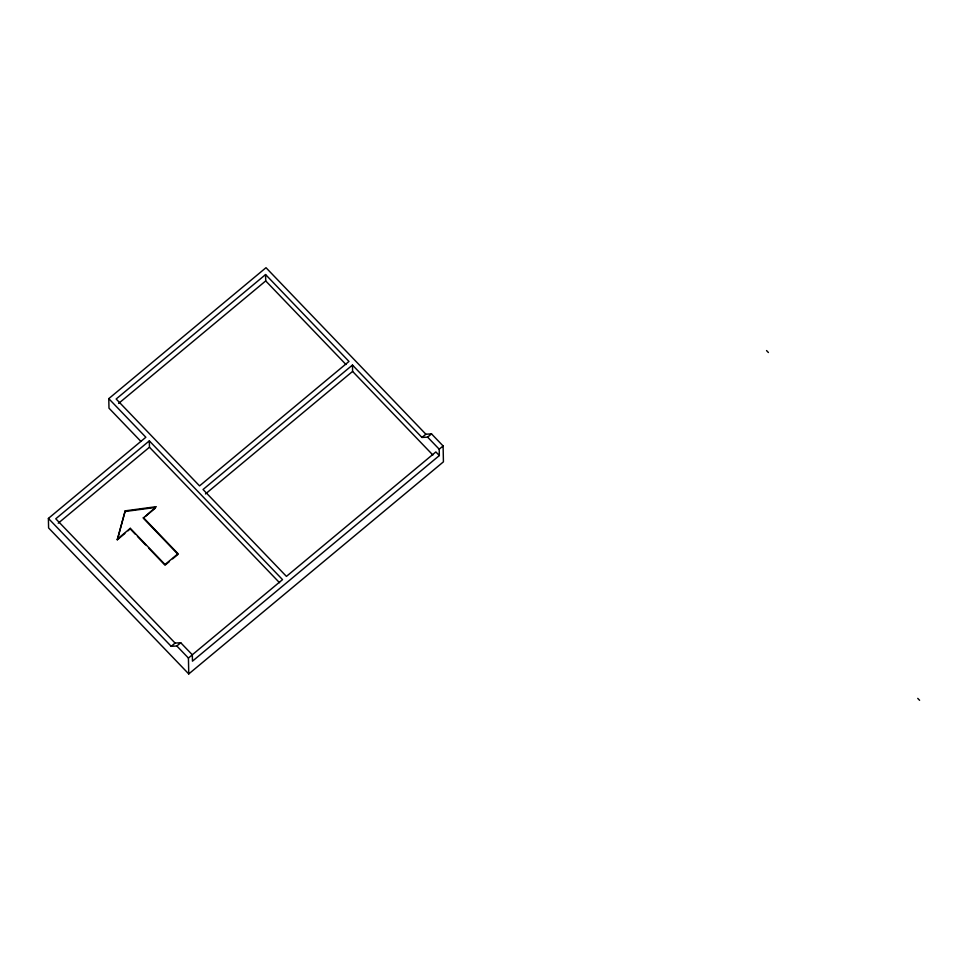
<?xml version="1.0" encoding="UTF-8"?>
<svg xmlns="http://www.w3.org/2000/svg" width="968" height="968" viewBox="0 0 968 968"><rect width="100%" height="100%" fill="white"/><g stroke="black" fill="none" stroke-linecap="round" stroke-linejoin="round"><path stroke-width="1.45" d="M124.884 533.477L117.309 539.793L125.199 510.85L156.272 506.688L143.288 518.146L178.039 554.337L172.631 558.851M117.309 539.793L125.199 510.85M108.779 398.647L266.006 267.7L425.859 434.209L431.522 433.894L443.102 445.958L443.429 461.833L188.76 673.946L48.594 527.947L48.4 518.412L145.853 437.258L108.779 398.647L108.985 408.169L140.905 441.42M265.583 274.561L116.16 399.01L199.553 485.888L348.988 361.439L265.583 274.561L265.716 280.914L345.987 364.525M118.604 403.438L265.716 280.914M192.451 654.658L282.535 579.626L149.326 440.876L55.769 518.788L175.087 643.067L180.75 642.752L192.329 654.816L192.463 661.168L439.339 455.553L439.206 449.2L427.614 437.137L421.963 437.451L352.461 365.057L203.038 489.505L286.431 576.384L435.866 451.935L439.339 455.553M58.213 523.216L149.459 447.228L149.326 440.876M117.297 539.152L130.293 528.334L165.044 564.525L178.027 553.708L143.276 517.505M128.139 530.766L130.293 528.334M145.454 516.343L155.207 508.224M205.482 493.934L352.594 371.409L352.461 365.057M169.388 561.561L165.056 565.167L148.697 548.13M48.4 518.412L171.191 646.321L175.087 643.067M421.963 437.451L425.859 434.209M171.191 646.321L176.841 645.995L180.75 642.752M427.614 437.137L431.522 433.894M188.76 673.946L188.433 658.071L192.329 654.816M439.206 449.2L443.102 445.958M125.211 511.491L154.807 507.522M766.547 350.573L768.398 352.509M917.749 698.376L919.6 700.3M352.594 371.409L432.865 455.021M149.459 447.228L279.546 582.724M130.305 528.964L135.411 534.288M137.456 536.417L145.636 544.936M176.841 645.995L188.433 658.071"/></g></svg>
